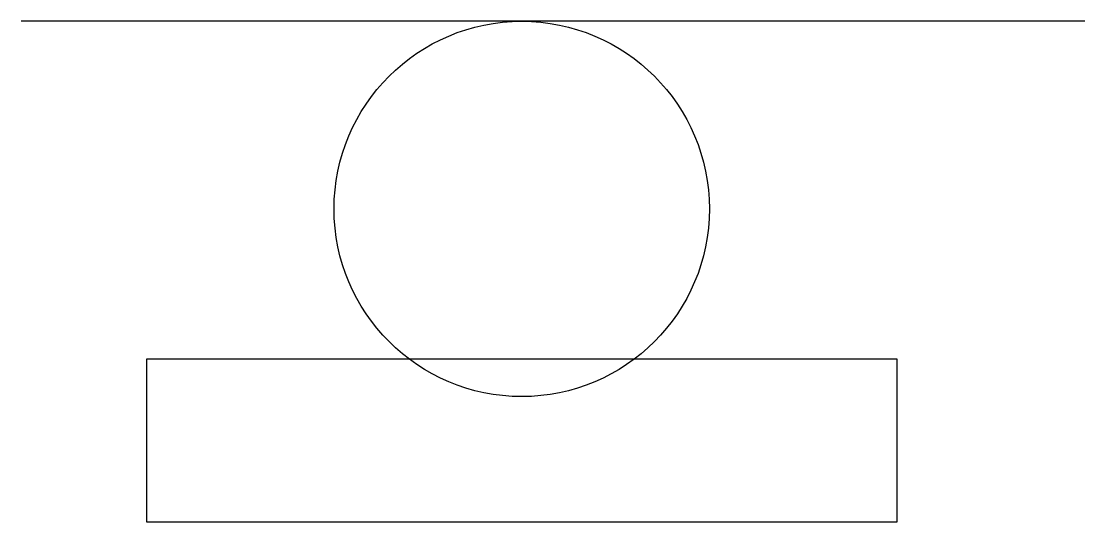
# Model space of a CAD drawing. Header units: millimetres. Extents: x -8 to 9, y 2 to 10.
import ezdxf

# ---------------------------------------------------------------- set-up
doc = ezdxf.new("R2010")
doc.units = ezdxf.units.MM
doc.layers.get('0').update_dxf_attribs({"linetype": 'CONTINUOUS'})

msp = doc.modelspace()

# ---------------------------------------------------------------- linework, layer by layer
msp.add_line((9, 10), (-8, 10))
msp.add_lwpolyline([(-6, 2), (6, 2), (6, 4.6), (-6, 4.6)], close=True)
msp.add_circle((0, 7), 3)
msp.add_circle((0, 7), 3)

doc.saveas('drawing.dxf')
